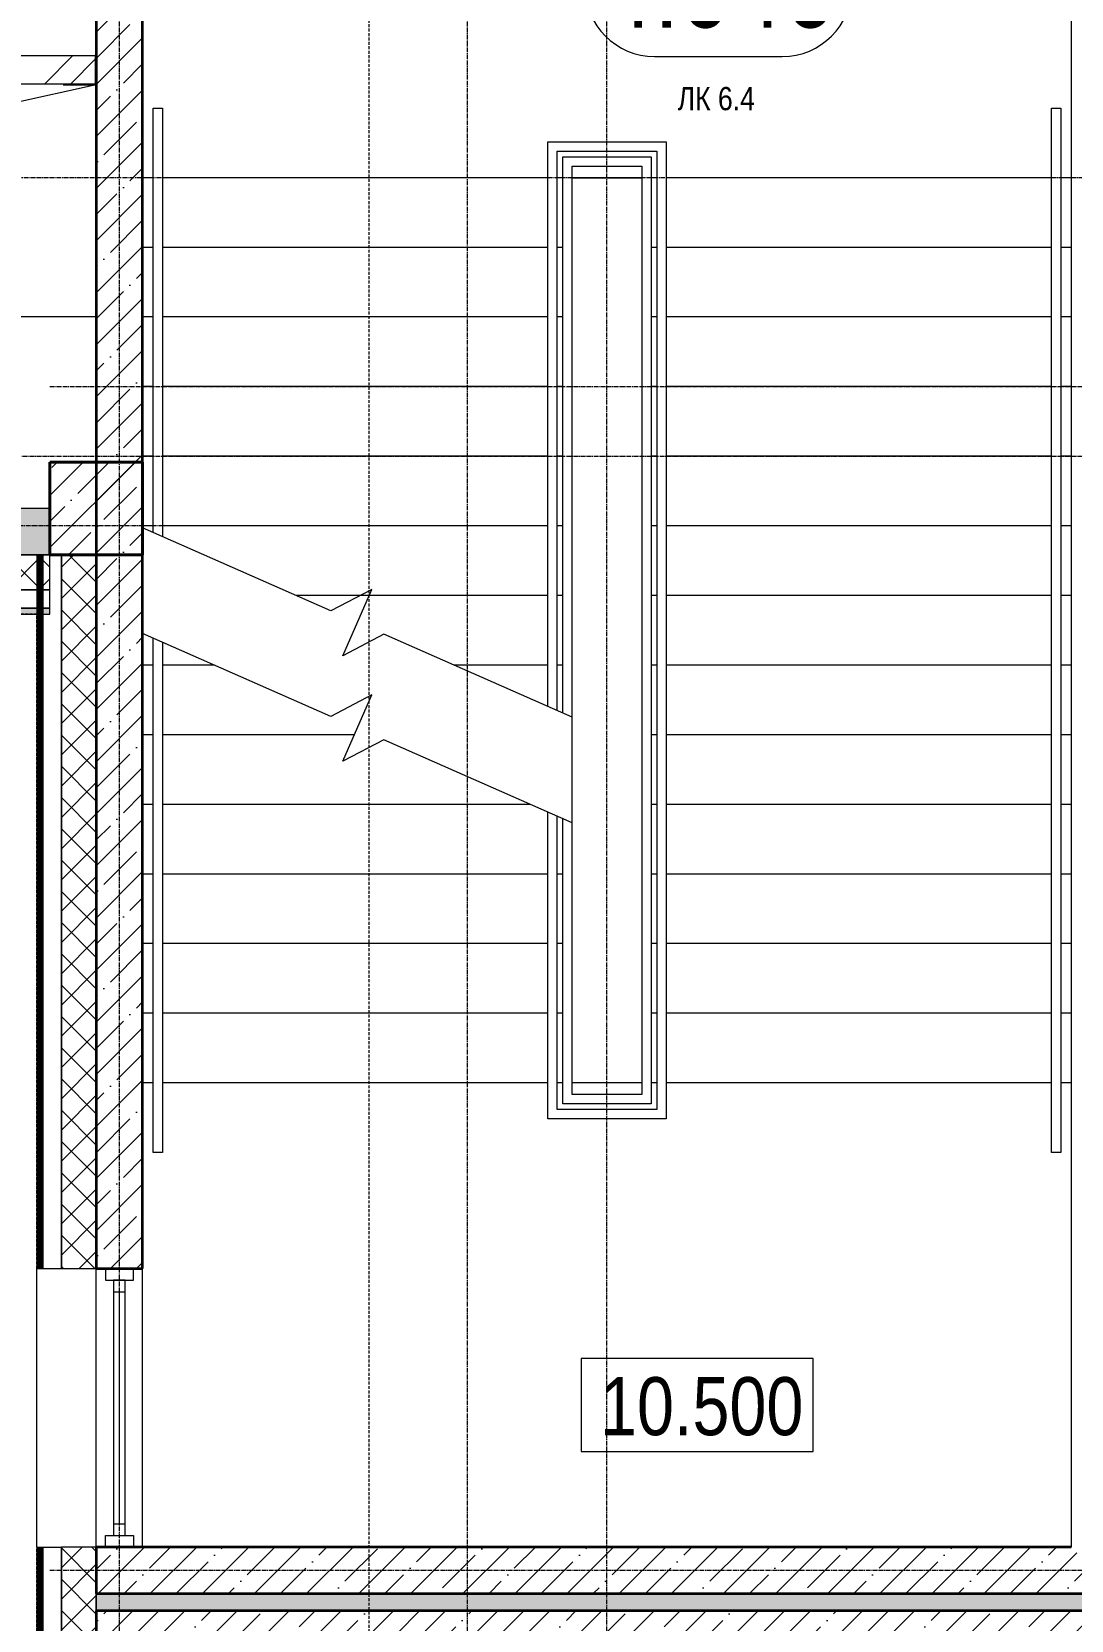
# Model space of a CAD drawing. Header units: millimetres. Extents: x -231292 to 573618, y -153144 to 564035.
# Drawn here: x 144551 to 149029, y 430187 to 437031 of the extents above; entities that cross this region are included whole.
import ezdxf
from ezdxf.enums import TextEntityAlignment as Align

# ---------------------------------------------------------------- set-up
doc = ezdxf.new("R2010")
doc.units = ezdxf.units.MM
for name, pattern in [('CENTER2', [28.575, 19.05, -3.175, 3.175, -3.175]), ('DASHED', [19.05, 12.7, -6.35]), ('HIDDEN', [9.525, 6.35, -3.175]), ('HIDDEN2', [4.7625, 3.175, -1.5875])]:
    doc.linetypes.add(name, pattern=pattern)
doc.layers.get('0').update_dxf_attribs({"color": 250})
doc.layers.get('Defpoints').update_dxf_attribs({"color": 250})
for name, color, linetype, lineweight in [('АР_Area', 250, 'Continuous', 5), ('АР_Колонны', 250, 'Continuous', 35), ('АР_Окна', 250, 'Continuous', 5), ('АР_Отметка', 7, 'Continuous', 13), ('АР_Проем', 250, 'Continuous', 0), ('АР_Разрезы марка', 250, 'Continuous', 13), ('АР_Стены ЖБ', 250, 'Continuous', 35), ('АР_Стены кирпич', 250, 'Continuous', 20), ('АР_Стены ПЕНОблок', 250, 'Continuous', 20), ('АР_Стены_дефшов', 250, 'Continuous', 0), ('АР_Тонкая', 250, 'Continuous', 5), ('АР_Утеплитель', 250, 'Continuous', 0), ('АР_Ф_ЛК', 250, 'Continuous', 5), ('АР_Штриховка', 250, 'Continuous', 0), ('КМ_Фахверки', 250, 'Continuous', 80), ('ОВ_Классы', 250, 'Continuous', 0), ('РД_Оси_100', 250, 'Continuous', 0)]:
    doc.layers.add(name, color=color, linetype=linetype, lineweight=lineweight)
doc.layers.add('АР_Делит', color=250, linetype='Continuous', lineweight=0, plot=False)
doc.styles.add('Arial_Narrow_08', font='ARIALN.TTF', dxfattribs={"width": 0.8})
doc.styles.add('style1', font='ARIALN.TTF')
pattern_1 = [(45, (50428.77, 366201.75), (-112.2532, 112.2532), []), (45, (50541.02, 366201.75), (-112.2532, 112.2532), [198.4375, -39.6875, 0, -39.6875])]

# ---------------------------------------------------------------- blocks, each defined once
blk = doc.blocks.new('ЛК_4000х8500_2эт')
at = {"color": 5}
for points in [[(6300, 3915), (2100, 3915), (2100, 3955), (6600, 3955), (6600, 3915), (6300, 3915)], [(3928.6, 45), (2100, 45), (2100, 85), (3946.2, 85)], [(4401.1, 85), (6600, 85), (6600, 45), (4383.4, 45)]]:
    blk.add_lwpolyline(points, dxfattribs=at)
at = {"layer": 'АР_Делит'}
blk.add_lwpolyline([(-200, 4000), (8300, 4000), (8300, 0), (-200, 0)], close=True, dxfattribs=at)
at = {"layer": 'АР_Ф_ЛК', "color": 5}
for p, q in [((2400, 4000), (2400, 3955)), ((2700, 4000), (2700, 3955)), ((3000, 4000), (3000, 3955)), ((3300, 4000), (3300, 3955)), ((3600, 4000), (3600, 3955)), ((3900, 4000), (3900, 3955)), ((4200, 4000), (4200, 3955)), ((4500, 4000), (4500, 3955)), ((4800, 4000), (4800, 3955)), ((5100, 4000), (5100, 3955)), ((5400, 4000), (5400, 3955)), ((5700, 4000), (5700, 3955)), ((6000, 4000), (6000, 3955)), ((6300, 4000), (6300, 3955)), ((2400, 3915), (2400, 2255)), ((2700, 3915), (2700, 2255)), ((3000, 3915), (3000, 2255)), ((3300, 3915), (3300, 2255)), ((3600, 3915), (3600, 2255)), ((3900, 3915), (3900, 2255)), ((4200, 3915), (4200, 2255)), ((4500, 3915), (4500, 2255)), ((4800, 3915), (4800, 2255)), ((5100, 3915), (5100, 2255)), ((5400, 3915), (5400, 2255)), ((5700, 3915), (5700, 2255)), ((6000, 3915), (6000, 2255)), ((6300, 3915), (6300, 2255)), ((2400, 2215), (2400, 2190)), ((2700, 2215), (2700, 2190)), ((3000, 2215), (3000, 2190)), ((3300, 2215), (3300, 2190)), ((3600, 2215), (3600, 2190)), ((3900, 2215), (3900, 2190)), ((4200, 2215), (4200, 2190)), ((4500, 2215), (4500, 2190)), ((4800, 2215), (4800, 2190)), ((5100, 2215), (5100, 2190)), ((5400, 2215), (5400, 2190)), ((5700, 2215), (5700, 2190)), ((6000, 2215), (6000, 2190)), ((6300, 2215), (6300, 2190)), ((2400, 2150), (2400, 1850)), ((6300, 2150), (6300, 1850)), ((2400, 1810), (2400, 1785)), ((2700, 1810), (2700, 1785)), ((3000, 1810), (3000, 1785)), ((3300, 1810), (3300, 1785)), ((3600, 1810), (3600, 1785)), ((3900, 1810), (3900, 1785)), ((4200, 1810), (4200, 1785)), ((4500, 1810), (4500, 1785)), ((5400, 1810), (5400, 1785)), ((5700, 1810), (5700, 1785)), ((6000, 1810), (6000, 1785)), ((6300, 1810), (6300, 1785)), ((2400, 1745), (2400, 85)), ((2700, 1745), (2700, 85)), ((3000, 1745), (3000, 85)), ((3300, 1745), (3300, 85)), ((3600, 1745), (3600, 85)), ((3900, 1745), (3900, 85)), ((4200, 1745), (4200, 660.7)), ((4500, 1745), (4500, 1341.4)), ((5400, 1745), (5400, 85)), ((5700, 1745), (5700, 85)), ((6000, 1745), (6000, 85)), ((6300, 1745), (6300, 85)), ((5100, 1670.8), (5100, 85)), ((4800, 912.3), (4800, 85)), ((4500, 309.5), (4500, 85)), ((2400, 45), (2400, 0)), ((2700, 45), (2700, 0)), ((3000, 45), (3000, 0)), ((3300, 45), (3300, 0)), ((3600, 45), (3600, 0)), ((3900, 45), (3900, 0)), ((4500, 45), (4500, 0)), ((4800, 45), (4800, 0)), ((5100, 45), (5100, 0)), ((5400, 45), (5400, 0)), ((5700, 45), (5700, 0)), ((6000, 45), (6000, 0)), ((6300, 45), (6300, 0))]:
    blk.add_line(p, q, dxfattribs=at)
at = {"layer": 'АР_Ф_ЛК'}
for points in [[(6300, 3085, 0, 150, 0), (5833.8, 3085, 0, 0, 0), (2400, 3085, 0, 0, 0)], [(2400, 915, 0, 150, 0), (2866.2, 915, 0, 0, 0), (4200, 915, 0, 0, 0)], [(4921.5, 915, 0, 150, 0), (5387.8, 915, 0, 0, 0), (6300, 915, 0, 0, 0)]]:
    blk.add_lwpolyline(points, format="xyseb", dxfattribs=at)
at = {"layer": 'АР_Ф_ЛК', "color": 5}
for points in [[(4677.9, 1745), (2245, 1745), (2245, 2255), (6455, 2255), (6455, 1745), (5132.7, 1745)], [(4695.5, 1785), (2285, 1785), (2285, 2215), (6415, 2215), (6415, 1785), (5150.3, 1785)], [(4706.5, 1810), (2310, 1810), (2310, 2190), (6390, 2190), (6390, 1810), (5161.3, 1810)]]:
    blk.add_lwpolyline(points, dxfattribs=at)
for points in [[(2350, 2150), (6350, 2150), (6350, 1850), (2350, 1850)], [(2400, 2150), (6300, 2150), (6300, 1850), (2400, 1850)]]:
    blk.add_lwpolyline(points, close=True, dxfattribs=at)
at = {"layer": 'АР_Ф_ЛК', "lineweight": 0}
for points in [[(4724.2, 1850), (4366.9, 1039.4), (4459.5, 862), (4173.5, 988), (4266.1, 810.6), (3908.8, 0)], [(5179, 1850), (4821.7, 1039.4), (4914.3, 862), (4628.3, 988), (4720.9, 810.6), (4363.6, 0)]]:
    blk.add_lwpolyline(points, dxfattribs=at)
blk = doc.blocks.new('Отметка_план')
at = {"color": 7}
blk.add_lwpolyline([(0, 0), (10, 0), (10, 4), (0, 4)], close=True, dxfattribs=at)
at = {"style": 'Arial_Narrow_08', "width": 0.8}
blk.add_attdef('OTMG', text='', height=2.5, dxfattribs=at).set_placement((9.062, 0.702), align=Align.RIGHT)
blk = doc.blocks.new('otv пунктир')
at = {"linetype": 'HIDDEN', "ltscale": 0.07}
blk.add_lwpolyline([(0, 0), (0, 1), (1, 1), (1, 0)], close=True, dxfattribs=at)
blk.add_lwpolyline([(0, 1), (0.1346, 0.1366), (1, 0)], dxfattribs=at)
blk = doc.blocks.new('СОШ_2200_АР_ОСИ_М100_28.05.24')
at = {"layer": 'АР_Делит', "color": 5, "linetype": 'DASHED'}
blk.add_lwpolyline([(114955, 135155), (114955, -355), (93595.036, -355), (93595.036, 13855), (94145, 13855), (94145, 68320), (66055, 68320), (66055, 13857.73), (83455, 13857.73), (83455, -355), (45245, -355), (45245, 13145), (44695, 13145), (44695, 26755), (45245, 26755), (45245, 68320), (20455, 68320), (20455, 26755), (27955, 26755), (27955, 13145), (-355, 13145), (-355, 100855), (37145, 100855), (37145, 129155)], dxfattribs=at)
at = {"layer": 'РД_Оси_100', "linetype": 'CENTER2'}
for p, q in [((94500, -6155), (94500, 139938.679)), ((96000, -6155), (96000, 139938.679)), ((90799.446, 69000), (117755, 69000))]:
    blk.add_line(p, q, dxfattribs=at)
for points in [[(96600, -6155), (96600, 139938.679)], [(119910, 70200), (-5954.958, 70200)], [(94200, 69300), (119410, 69300), (119910, 69450)], [(94200, 69000), (119410, 69000), (119910, 68850)], [(95715.503, 68700), (-5454.958, 68700), (-5954.958, 68850)], [(94200, 64200), (119410, 64200), (119910, 64350)]]:
    blk.add_lwpolyline(points, dxfattribs=at)
blk = doc.blocks.new('MOK-МаркаПом_овал_ареал')
for p, q in [((-2.75, 3), (2.75, 3)), ((-2.75, -3), (2.75, -3))]:
    blk.add_line(p, q)
for centre, radius, start, end in [((-2.75, 0), 3, 90, 270), ((2.75, 0), 3, 270, 90), ((-3.75, 0), 3.5, 0, 0.00095)]:
    blk.add_arc(centre, radius, start, end)
at = {"color": 0, "style": 'style1'}
blk.add_attdef('АР-ПОМЕЩЕНИЕ:НОМЕР', text='', height=3.5, dxfattribs=at).set_placement((0, 0), align=Align.MIDDLE)
at = {"layer": 'Defpoints', "color": 2, "style": 'style1'}
blk.add_attdef('АР-ПОМЕЩЕНИЕ:НАИМЕНОВАНИЕ', text='', height=1, dxfattribs=at).set_placement((-0.094, -4.814), align=Align.MIDDLE)

msp = doc.modelspace()

# ---------------------------------------------------------------- hatches: boundary and pattern name
at = {"layer": 'АР_Штриховка', "linetype": 'Continuous', "lineweight": 5}
h = msp.add_hatch(dxfattribs=at)
h.set_pattern_fill('ANSI35', color=256, scale=25, style=0)
h.set_pattern_definition([(45, (50428.77, 366201.75), (-112.2532, 112.2532), []), (45, (50541.02, 366201.75), (-112.2532, 112.2532), [198.4375, -39.6875, 0, -39.6875])])
h.paths.add_polyline_path([(144828.768, 430301.753), (145028.768, 430501.753), (144828.768, 430501.753)], flags=0)
h.paths.add_polyline_path([(144828.768, 431701.753), (145028.768, 431701.753), (145028.767, 438901.753), (144828.767, 438901.753)], flags=0)
at = {"layer": 'АР_Штриховка', "linetype": 'Continuous', "lineweight": 0}
h = msp.add_hatch(dxfattribs=at)
h.set_pattern_fill('ANSI32', color=256, scale=25, angle=-360, style=0)
h.set_pattern_definition([(45, (50428.77, 366201.75), (-168.3798, 168.3798), []), (45, (50541.02, 366201.75), (-168.3798, 168.3798), [])])
h.paths.add_polyline_path([(144128.767, 436926.753), (144098.767, 436846.753), (144128.767, 436806.753), (144825.884, 436806.753), (144825.884, 436926.753)], flags=0)
at = {"layer": 'АР_Штриховка', "linetype": 'Continuous', "lineweight": 5}
h = msp.add_hatch(dxfattribs=at)
h.set_pattern_fill('ANSI35', color=256, scale=25, style=0)
h.set_pattern_definition([(45, (50428.77, 366201.75), (-112.2532, 112.2532), []), (45, (50541.02, 366201.75), (-112.2532, 112.2532), [198.4375, -39.6875, 0, -39.6875])])
h.paths.add_polyline_path([(144628.768, 434776.754), (145028.768, 434776.754), (145028.768, 435176.754), (144628.768, 435176.754)], flags=0)
at = {"layer": 'АР_Штриховка', "linetype": 'Continuous', "lineweight": 0}
h = msp.add_hatch(dxfattribs=at)
h.set_pattern_fill('AR-CONC', color=256, style=0)
h.set_pattern_definition([(50, (50428.77, 366201.75), (182.18467, -15.93909), [19.05, -209.55]), (355, (50428.77, 366201.75), (-35.24342, 191.05685), [15.24, -167.64058]), (100.45144, (50443.95, 366200.42), (146.94125, 175.11775), [16.19, -178.09024]), (46.1842, (50428.77, 366252.55), (271.07904, -42.04233), [28.575, -314.325]), (96.63556, (50451.36, 366249.05), (237.40413, 247.4261), [24.285, -267.1356]), (351.18415, (50428.77, 366252.55), (237.40413, 247.4261), [22.86, -251.4597]), (21, (50454.17, 366239.85), (151.6144, -102.2652), [19.05, -209.55]), (326, (50454.17, 366239.85), (61.80203, 184.18797), [15.24, -167.64]), (71.45144, (50466.8, 366231.33), (213.41642, 81.92277), [16.19, -178.08994]), (37.5, (50428.77, 366201.75), (3.088603, 84.55504), [0, -165.608, 0, -170.18, 0, -168.275]), (7.5, (50428.77, 366201.75), (66.81966, 100.180575), [0, -97.028, 0, -161.798, 0, -64.135]), (327.5, (50372.126, 366201.75), (135.590595, -5.728744), [0, -63.5, 0, -198.12, 0, -262.89]), (317.5, (50346.73, 366201.75), (148.12918, 25.42649), [0, -82.55, 0, -131.572, 0, -186.69])])
h.paths.add_polyline_path([(144628.768, 434776.753), (144628.768, 434976.753), (125828.768, 434976.753), (125828.768, 434776.753)], flags=0)
h.paths.add_polyline_path([(122528.768, 434776.753), (122528.768, 434976.753), (121328.768, 434976.753), (121328.768, 434776.753)], flags=0)
h = msp.add_hatch(dxfattribs=at)
h.set_pattern_fill('ANSI37', color=256, scale=30, style=0)
h.set_pattern_definition([(45, (50428.77, 366201.75), (-67.35192, 67.35192), []), (135, (50428.77, 366201.75), (-67.35192, -67.35192), [])])
h.paths.add_polyline_path([(144628.768, 434626.753), (144628.768, 434776.753), (125828.768, 434776.753), (125828.768, 434626.753)], flags=0)
h.paths.add_polyline_path([(122528.768, 434626.753), (122528.768, 434776.753), (121328.768, 434776.753), (121328.768, 434626.753)], flags=0)
h = msp.add_hatch(dxfattribs=at)
h.set_pattern_fill('_U', color=256, style=0, pattern_type=0)
h.set_pattern_definition([(360, (50428.7677, 366201.7525), (-6e-17, 1), [])])
h.paths.add_polyline_path([(144573.767, 430001.753), (144598.767, 430001.753), (144598.767, 430501.753), (144573.767, 430501.753)], flags=0)
h.paths.add_polyline_path([(144573.767, 431701.753), (144598.767, 431701.753), (144598.767, 434776.754), (144573.767, 434776.754)], flags=0)
h = msp.add_hatch(dxfattribs=at)
h.set_pattern_fill('ANSI37', color=256, scale=30, style=0)
h.set_pattern_definition([(45, (50428.77, 366201.75), (-67.35192, 67.35192), []), (135, (50428.77, 366201.75), (-67.35192, -67.35192), [])])
h.paths.add_polyline_path([(144678.767, 430001.753), (144828.767, 430001.753), (144828.767, 430501.753), (144678.767, 430501.753)], flags=0)
h.paths.add_polyline_path([(144678.767, 431701.753), (144828.767, 431701.753), (144828.767, 434776.754), (144678.767, 434776.754)], flags=0)
h = msp.add_hatch(dxfattribs=at)
h.set_pattern_fill('_U', color=256, style=0, pattern_type=0)
h.set_pattern_definition([(360, (50428.7677, 366201.7525), (-2e-16, 1), [])])
h.paths.add_polyline_path([(144628.768, 434521.753), (144628.768, 434546.753), (125828.768, 434546.753), (125828.768, 434521.753)], flags=0)
h.paths.add_polyline_path([(122528.768, 434521.753), (122528.768, 434546.753), (121328.768, 434546.753), (121328.768, 434521.753)], flags=0)
at = {"layer": 'АР_Штриховка', "linetype": 'Continuous', "lineweight": 5}
h = msp.add_hatch(dxfattribs=at)
h.set_pattern_fill('ANSI35', color=256, scale=25, style=0)
h.set_pattern_definition(pattern_1)
h.paths.add_polyline_path([(149228.768, 430301.753), (149028.768, 430501.753), (145028.768, 430501.753), (144828.768, 430301.753)], flags=0)
at = {"layer": 'АР_Штриховка', "linetype": 'Continuous', "lineweight": 0}
h = msp.add_hatch(dxfattribs=at)
h.set_pattern_fill('HONEY', color=256, scale=10, style=0)
h.set_pattern_definition([(360, (50428.768, 366201.753), (47.625, 27.4963064), [31.75, -63.5]), (120, (50428.768, 366201.753), (-47.625, 27.4963066), [31.75, -63.5]), (60, (50428.768, 366201.753), (1e-07, 54.992613), [-63.5, 31.75])])
h.paths.add_polyline_path([(144828.768, 430301.753), (144828.768, 430226.753), (149303.768, 430226.753), (149228.768, 430301.753)], flags=0)
at = {"layer": 'АР_Штриховка', "linetype": 'Continuous', "lineweight": 5}
h = msp.add_hatch(dxfattribs=at)
h.set_pattern_fill('ANSI35', color=256, scale=25, angle=-360, style=0)
h.set_pattern_definition(pattern_1)
h.paths.add_polyline_path([(149553.768, 429976.753), (149303.768, 430226.753), (144828.768, 430226.753), (144828.768, 429976.753)], flags=0)

# ---------------------------------------------------------------- linework, layer by layer
at = {"layer": 'АР_Колонны', "linetype": 'HIDDEN2', "lineweight": 25}
for p, q in [((144628.768, 435176.754), (145028.768, 435176.754)), ((144628.768, 434776.754), (144628.768, 435176.754)), ((145028.768, 435176.754), (145028.768, 434776.754)), ((145028.768, 434776.754), (144628.768, 434776.754))]:
    msp.add_line(p, q, dxfattribs=at)
at = {"layer": 'АР_Колонны', "linetype": 'Continuous', "lineweight": 35}
for p, q in [((145028.768, 435176.754), (144628.768, 435176.754)), ((144628.768, 435176.754), (144628.768, 434776.754)), ((145028.768, 434776.754), (145028.768, 435176.754)), ((144628.768, 434776.754), (145028.768, 434776.754))]:
    msp.add_line(p, q, dxfattribs=at)
at = {"layer": 'АР_Окна', "linetype": 'Continuous', "lineweight": 5}
for p, q in [((144828.768, 430501.753), (144828.768, 431701.753)), ((145028.768, 430501.753), (145028.768, 431701.753)), ((144903.768, 431601.753), (144953.768, 431601.753)), ((144928.768, 430601.753), (144928.768, 431601.753)), ((144903.768, 430601.753), (144953.768, 430601.753))]:
    msp.add_line(p, q, dxfattribs=at)
for points in [[(144988.768, 431651.753), (144988.768, 431701.753), (144868.768, 431701.753), (144868.768, 431651.753)], [(144903.768, 430551.753), (144953.768, 430551.753), (144953.768, 431651.753), (144903.768, 431651.753)], [(144988.768, 430551.753), (144988.768, 430501.753), (144868.768, 430501.753), (144868.768, 430551.753)]]:
    msp.add_lwpolyline(points, close=True, dxfattribs=at)
at = {"layer": 'АР_Проем', "linetype": 'Continuous', "lineweight": 0}
for p, q in [((144573.767, 430501.753), (144573.767, 431701.753)), ((144828.767, 430501.753), (144828.767, 431701.753))]:
    msp.add_line(p, q, dxfattribs=at)
at = {"layer": 'АР_Разрезы марка', "linetype": 'DASHED', "lineweight": 0}
msp.add_lwpolyline([(148015.848, 504454.532), (148015.848, 466838.319), (146002.876, 466838.319), (146002.876, 364232.068)], dxfattribs=at)
at = {"layer": 'АР_Стены ЖБ', "linetype": 'Continuous', "lineweight": 35}
for p, q in [((144828.767, 438901.753), (144828.768, 431701.753)), ((145028.768, 431701.753), (145028.767, 438901.753)), ((144828.768, 431701.753), (145028.768, 431701.753)), ((145028.768, 430501.753), (144828.768, 430501.753)), ((144828.768, 430501.753), (144828.768, 430301.753)), ((149028.768, 430501.753), (145028.768, 430501.753)), ((144828.768, 430301.753), (149228.768, 430301.753)), ((149303.768, 430226.753), (144828.768, 430226.753)), ((144828.768, 430226.753), (144828.768, 429976.753))]:
    msp.add_line(p, q, dxfattribs=at)
at = {"layer": 'АР_Стены ЖБ', "linetype": 'Continuous', "lineweight": 40}
for p, q in [((145028.768, 435176.754), (144628.768, 435176.754)), ((144628.768, 435176.754), (144628.768, 434776.754)), ((145028.768, 434776.754), (145028.768, 435176.754)), ((144628.768, 434776.754), (145028.768, 434776.754))]:
    msp.add_line(p, q, dxfattribs=at)
at = {"layer": 'АР_Стены кирпич', "linetype": 'Continuous', "lineweight": 20}
for p, q in [((144825.884, 436926.753), (144128.767, 436926.753)), ((144825.884, 436806.753), (144825.884, 436926.753)), ((144128.767, 436806.753), (144825.884, 436806.753))]:
    msp.add_line(p, q, dxfattribs=at)
at = {"layer": 'АР_Стены ПЕНОблок', "linetype": 'Continuous', "lineweight": 20}
for p, q in [((144628.768, 434976.753), (125828.768, 434976.753)), ((144628.768, 434776.753), (144628.768, 434976.753)), ((125828.768, 434776.753), (144628.768, 434776.753))]:
    msp.add_line(p, q, dxfattribs=at)
at = {"layer": 'АР_Стены_дефшов', "linetype": 'Continuous', "lineweight": 0}
for p, q in [((144828.768, 430301.753), (144828.768, 430226.753)), ((149228.768, 430301.753), (144828.768, 430301.753)), ((144828.768, 430226.753), (149303.768, 430226.753))]:
    msp.add_line(p, q, dxfattribs=at)
at = {"layer": 'АР_Тонкая', "linetype": 'Continuous', "lineweight": 5}
for p, q in [((144573.767, 434776.754), (144678.767, 434776.754)), ((144573.767, 434776.754), (144573.767, 431701.753)), ((144598.767, 434776.754), (144598.767, 431701.753)), ((144598.767, 431701.753), (144598.767, 434776.754)), ((144678.767, 431701.753), (144678.767, 434776.754)), ((144628.768, 434626.753), (125828.768, 434626.753)), ((144628.768, 434521.753), (144628.768, 434626.753)), ((125828.768, 434546.753), (144628.768, 434546.753)), ((144628.768, 434546.753), (125828.768, 434546.753)), ((125828.768, 434521.753), (144628.768, 434521.753)), ((144573.767, 431701.753), (144678.767, 431701.753)), ((144573.767, 430501.753), (144678.767, 430501.753)), ((144573.767, 430501.753), (144573.767, 430001.753)), ((144598.767, 430501.753), (144598.767, 430001.753)), ((144598.767, 430001.753), (144598.767, 430501.753)), ((144678.767, 430001.753), (144678.767, 430501.753))]:
    msp.add_line(p, q, dxfattribs=at)
at = {"layer": 'АР_Утеплитель', "linetype": 'Continuous', "lineweight": 0}
for p, q in [((144628.768, 434776.753), (125828.768, 434776.753)), ((144628.768, 434626.753), (144628.768, 434776.753)), ((144828.767, 434776.754), (144678.767, 434776.754)), ((144678.767, 434776.754), (144678.767, 431701.753)), ((144828.767, 431701.753), (144828.767, 434776.754)), ((125828.768, 434626.753), (144628.768, 434626.753)), ((144678.767, 431701.753), (144828.767, 431701.753)), ((144828.767, 430501.753), (144678.767, 430501.753)), ((144678.767, 430501.753), (144678.767, 430001.753)), ((144828.767, 430001.753), (144828.767, 430501.753))]:
    msp.add_line(p, q, dxfattribs=at)
at = {"layer": 'КМ_Фахверки', "lineweight": 5}
msp.add_lwpolyline([(144828.768, 434776.753), (116228.768, 434776.752), (116228.768, 379801.753), (144828.768, 379801.753), (144828.768, 434776.753)], dxfattribs=at)

# ---------------------------------------------------------------- block references
at = {"layer": 'АР_Area', "linetype": 'Continuous', "lineweight": 5, "xscale": 100, "yscale": 100, "zscale": 100}
msp.add_blockref('MOK-МаркаПом_овал_ареал', (147509.17, 437224.073), dxfattribs=at).add_auto_attribs({'АР-ПОМЕЩЕНИЕ:НОМЕР': '4.046', 'АР-ПОМЕЩЕНИЕ:НАИМЕНОВАНИЕ': 'ЛК 6.4'})
at = {"layer": 'АР_Отметка'}
ref = msp.add_blockref('Отметка_план', (146917.583, 430914.188), dxfattribs=dict(at, xscale=100, yscale=100, zscale=100))
ref.add_attrib('OTMG', '10.500', dxfattribs={"layer": '0', "color": 0, "height": 250, "style": 'style1'}).set_placement((147875.001, 431234.005), align=Align.TOP_RIGHT)
at = {"layer": 'АР_Ф_ЛК', "rotation": 270}
msp.add_blockref('ЛК_4000х8500_2эт', (145028.767, 438801.753), dxfattribs=at)
at = {"layer": 'ОВ_Классы', "xscale": 1000, "yscale": 700, "rotation": 270}
msp.add_blockref('otv пунктир', (144128.767, 436801.753), dxfattribs=at)
at = {"layer": 'РД_Оси_100'}
msp.add_blockref('СОШ_2200_АР_ОСИ_М100_28.05.24', (50428.768, 366201.753), dxfattribs=at)

doc.saveas('drawing.dxf')
